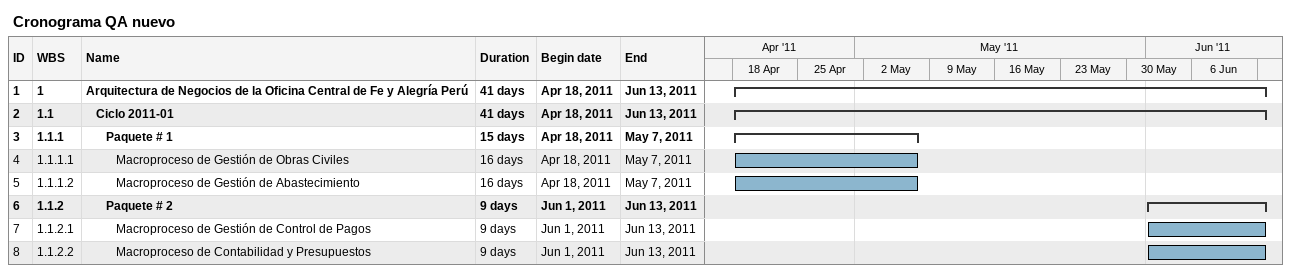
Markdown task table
Cronograma QA nuevo

| ID | WBS | Task | Duration | Start | Finish |
|---|---|---|---|---|---|
| 1 | 1 | **Arquitectura de Negocios de la Oficina Central de Fe y Alegría Perú** | 41d | 2011-04-18 | 2011-06-13 |
| 2 | 1.1 | **Ciclo 2011-01** | 41d | 2011-04-18 | 2011-06-13 |
| 3 | 1.1.1 | **Paquete # 1** | 15d | 2011-04-18 | 2011-05-07 |
| 4 | 1.1.1.1 | Macroproceso de Gestión de Obras Civiles | 16d | 2011-04-18 | 2011-05-07 |
| 5 | 1.1.1.2 | Macroproceso de Gestión de Abastecimiento | 16d | 2011-04-18 | 2011-05-07 |
| 6 | 1.1.2 | **Paquete # 2** | 9d | 2011-06-01 | 2011-06-13 |
| 7 | 1.1.2.1 | Macroproceso de Gestión de Control de Pagos | 9d | 2011-06-01 | 2011-06-13 |
| 8 | 1.1.2.2 | Macroproceso de Contabilidad y Presupuestos | 9d | 2011-06-01 | 2011-06-13 |
